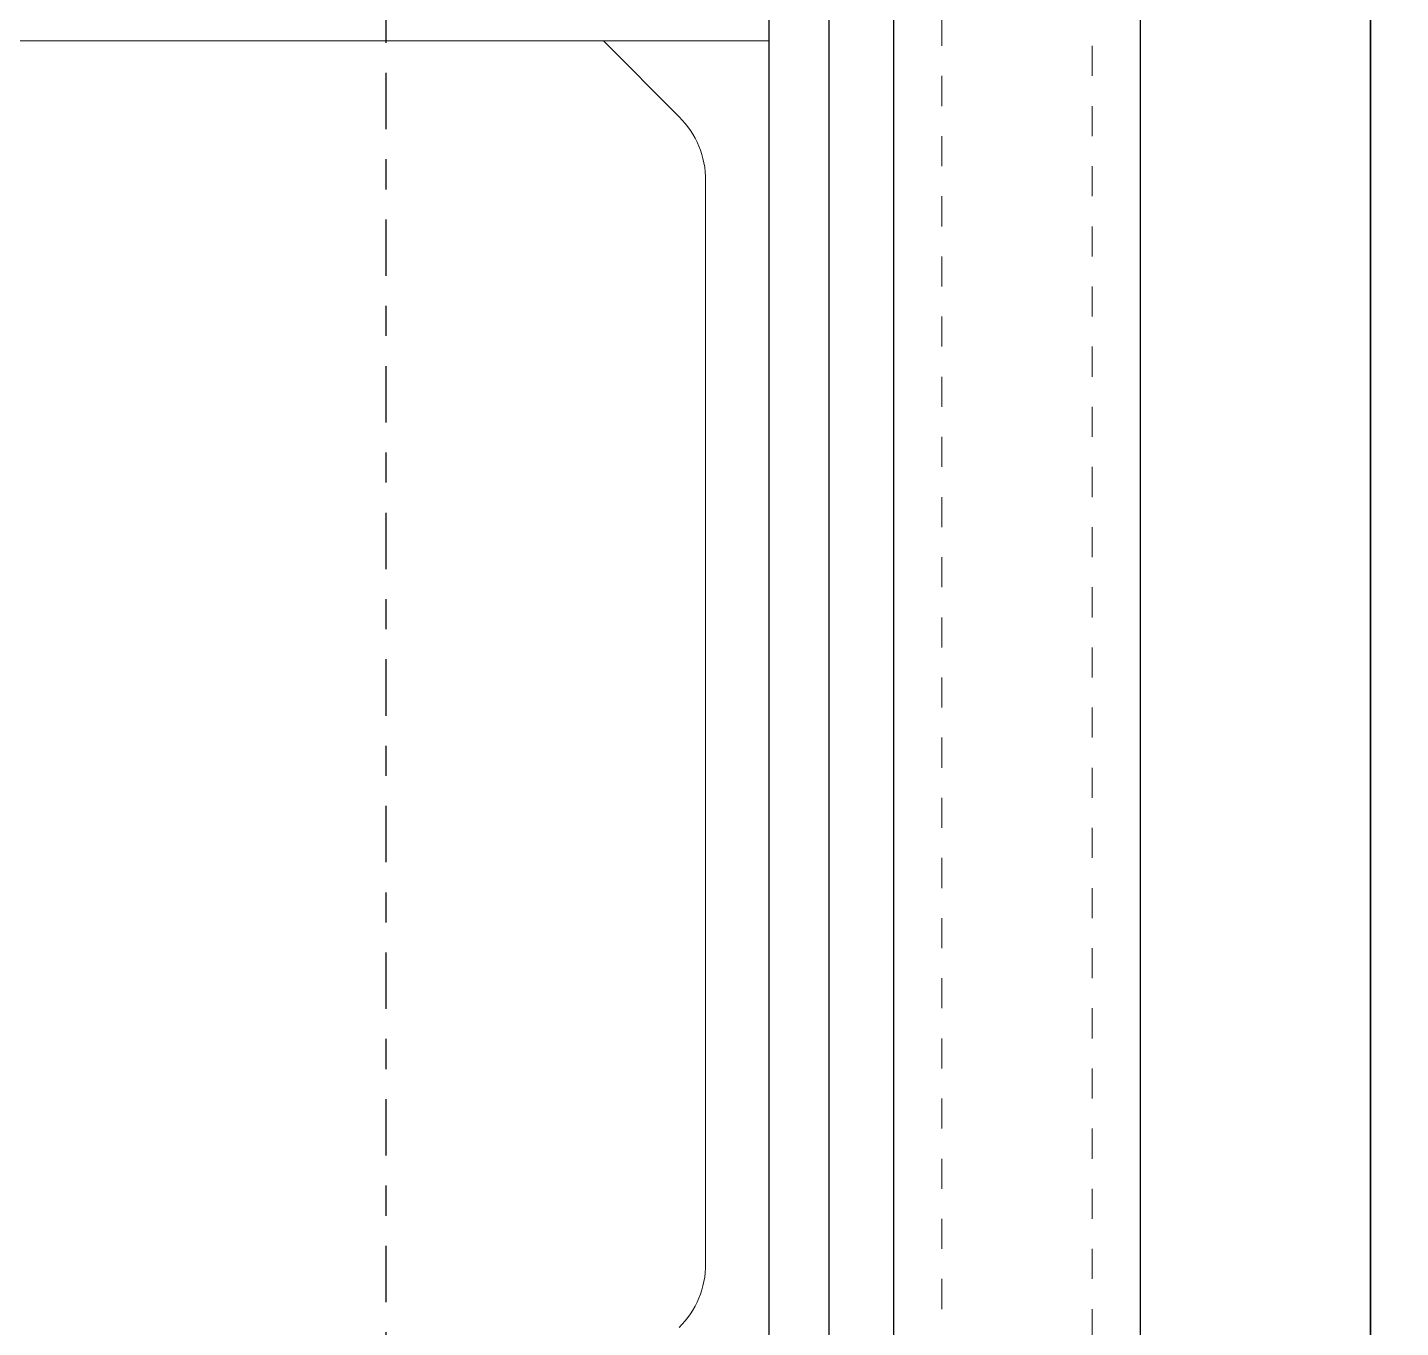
# Model space of a CAD drawing. Header units: inches. Extents: x -91.9 to -8.9, y 167.2 to 248.9.
# Drawn here: x -63.035 to -58.47, y 214.386 to 218.709 of the extents above; entities that cross this region are included whole.
import ezdxf

# ---------------------------------------------------------------- set-up
doc = ezdxf.new("R2010")
doc.units = ezdxf.units.IN
doc.header["$MEASUREMENT"] = 0
doc.linetypes.add('CENTER', pattern=[2, 1.25, -0.25, 0.25, -0.25])
doc.linetypes.add('DASHED2', pattern=[0.375, 0.25, -0.125])
for name, color, linetype, lineweight in [('A2 Hatch', 8, 'Continuous', 9), ('A4 medium', 7, 'Continuous', 35), ('DETAILS', 7, 'Continuous', 13), ('REBAR', 2, 'CENTER', 30)]:
    doc.layers.add(name, color=color, linetype=linetype, lineweight=lineweight)

msp = doc.modelspace()

# ---------------------------------------------------------------- linework, layer by layer
at = {"color": 1}
for p, q in [((-60.5704, 222.6437), (-60.5704, 210.1437)), ((-58.5704, 222.1437), (-58.5704, 210.1437)), ((-59.3354, 221.8073), (-59.3354, 210.1437)), ((-60.1554, 220.9873), (-60.1554, 210.1437)), ((-60.3704, 220.7723), (-60.3704, 210.1437))]:
    msp.add_line(p, q, dxfattribs=at)
at = {"layer": 'A2 Hatch', "linetype": 'DASHED2', "ltscale": 0.15}
for p, q in [((-59.4954, 221.6473), (-59.4954, 210.1437)), ((-59.9954, 221.1473), (-59.9954, 210.1437))]:
    msp.add_line(p, q, dxfattribs=at)
at = {"layer": 'A4 medium', "ltscale": 0.15}
msp.add_lwpolyline([(-57.0704, 210.1437), (-57.0704, 222.1437), (-58.5704, 222.1437), (-58.5704, 210.1437)], close=True, dxfattribs=at)
at = {"layer": 'DETAILS', "color": 6, "lineweight": 20}
for p, q in [((-60.5704, 218.6637), (-64.5704, 218.6637)), ((-61.1204, 218.6637), (-60.8682, 218.4116)), ((-60.7804, 214.5979), (-60.7804, 218.1994))]:
    msp.add_line(p, q, dxfattribs=at)
for centre, start, end in [((-61.0804, 218.1994), 0, 45), ((-61.0804, 214.5979), 315, 0)]:
    msp.add_arc(centre, 0.3, start, end, dxfattribs=at)
at = {"layer": 'REBAR', "ltscale": 0.15}
msp.add_line((-61.8425, 190.0953), (-61.8425, 243.5844), dxfattribs=at)

doc.saveas('drawing.dxf')
